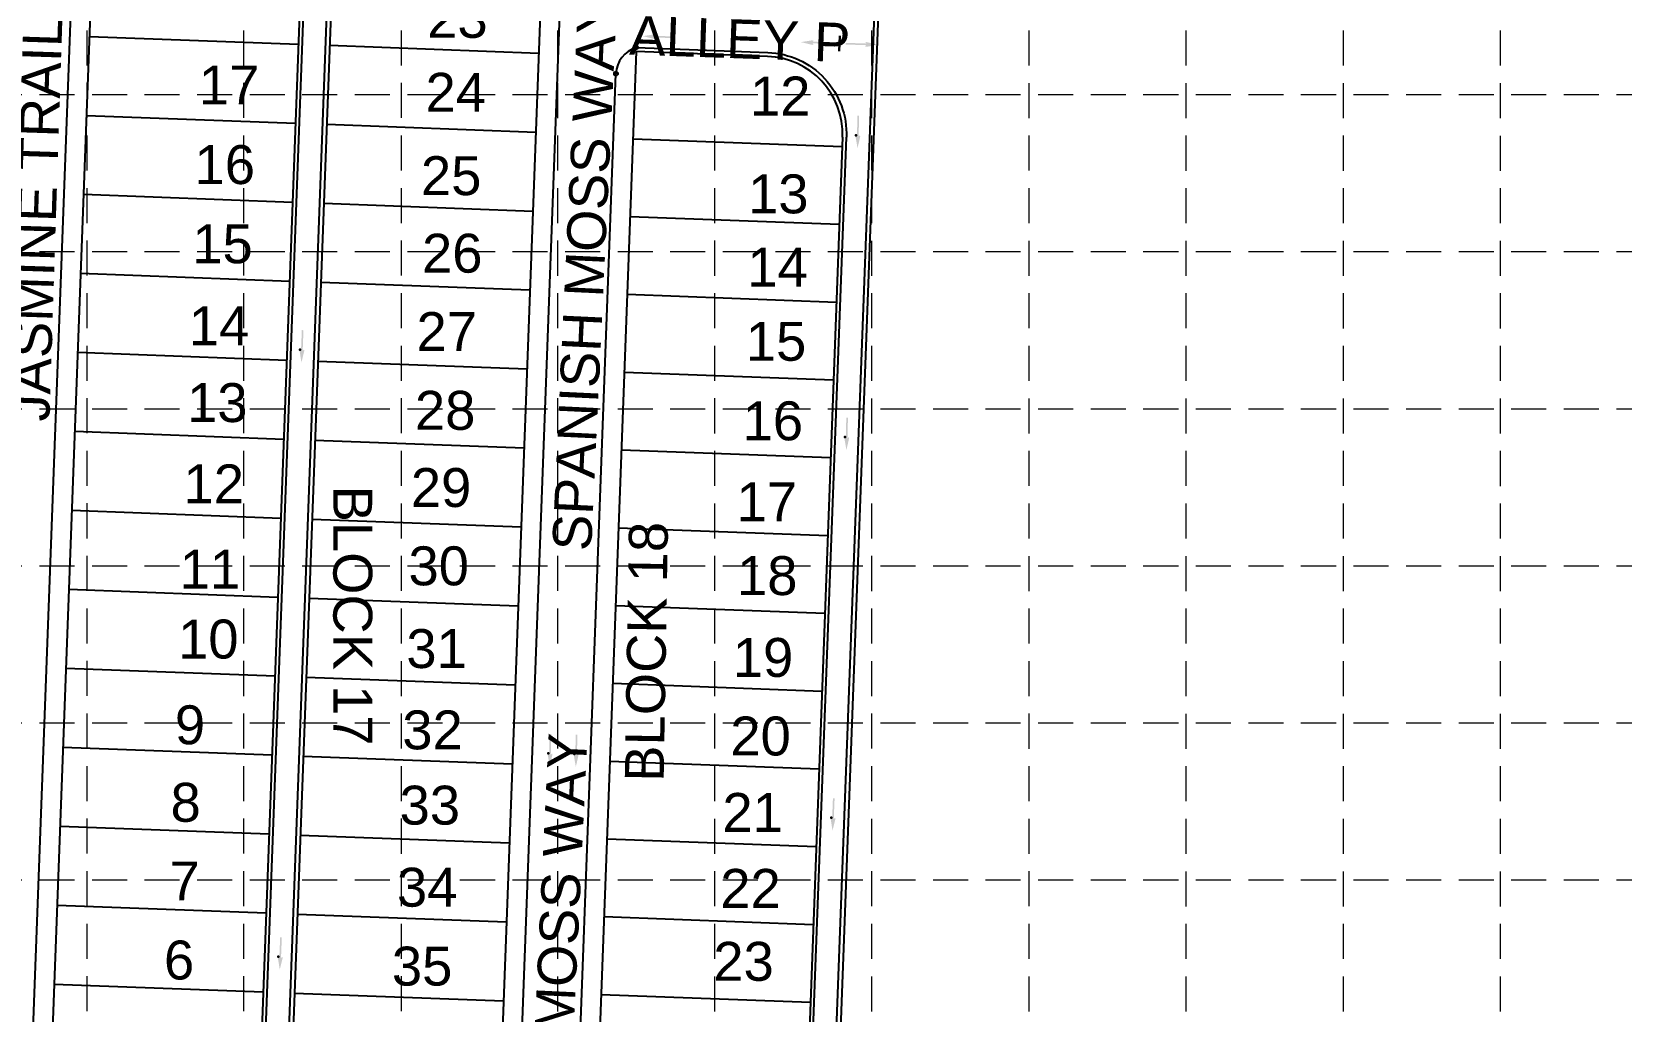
# Model space of a CAD drawing. Header units: feet. Extents: x 10084 to 13321, y 3329 to 8503.
# Drawn here: x 10948 to 11765, y 7463 to 7966 of the extents above; entities that cross this region are included whole.
import ezdxf
from ezdxf.enums import TextEntityAlignment as Align

# ---------------------------------------------------------------- set-up
doc = ezdxf.new("R2010")
doc.units = ezdxf.units.FT
doc.header["$LTSCALE"] = 40
doc.header["$MEASUREMENT"] = 0
for name, pattern in [('( Dashdot )', [1.001, 0.5, -0.25, 0.001, -0.25]), ('DASHED', [0.75, 0.5, -0.25]), ('HIDDEN', [0.375, 0.25, -0.125])]:
    doc.linetypes.add(name, pattern=pattern)
for name, color, linetype in [('CURB', 4, 'Continuous'), ('flow arrow', 4, 'Continuous'), ('GRID', 254, 'DASHED'), ('LOT', 7, 'Continuous'), ('NAME', 6, 'Continuous'), ('ROW', 3, '( Dashdot )')]:
    doc.layers.add(name, color=color, linetype=linetype)
doc.styles.get("Standard").update_dxf_attribs({"font": 'ARIAL.TTF'})

msp = doc.modelspace()

# ---------------------------------------------------------------- hatches: boundary and pattern name
at = {"layer": 'flow arrow', "linetype": 'Continuous', "lineweight": 30}
h = msp.add_hatch(color=7, dxfattribs=at)
edge = h.paths.add_edge_path()
edge.add_line((11268.75, 7962.64), (11268.23, 7963.27))
edge.add_line((11268.23, 7963.27), (11278.8, 7962.85))
edge.add_line((11278.8, 7962.85), (11278.83, 7963.71))
edge.add_line((11278.83, 7963.71), (11268.26, 7964.13))
edge.add_line((11268.26, 7964.13), (11268.82, 7964.61))
edge.add_line((11268.82, 7964.61), (11268.82, 7964.61))
edge.add_ellipse((11268.29, 7964.68), major_axis=(0.56, -0.022), ratio=0.285714, start_angle=342.81733, end_angle=484.72693)
edge.add_line((11267.97, 7964.82), (11267.97, 7964.82))
edge.add_line((11267.97, 7964.82), (11262.2, 7963.91))
edge.add_line((11262.2, 7963.91), (11267.88, 7962.51))
edge.add_line((11267.88, 7962.51), (11267.88, 7962.51))
edge.add_ellipse((11268.21, 7962.62), major_axis=(0.56, -0.022), ratio=0.285714, start_angle=234.16847, end_angle=374.49672)
edge.add_line((11268.75, 7962.64), (11268.75, 7962.64))
edge.add_line((11268.75, 7962.64), (11268.75, 7962.64))
h = msp.add_hatch(color=7, dxfattribs=at)
edge = h.paths.add_edge_path()
edge.add_line((11350, 7961.57), (11349.44, 7961.09))
edge.add_line((11349.44, 7961.09), (11360.02, 7960.7))
edge.add_line((11360.02, 7960.7), (11359.99, 7959.84))
edge.add_line((11359.99, 7959.84), (11349.41, 7960.23))
edge.add_line((11349.41, 7960.23), (11349.94, 7959.6))
edge.add_line((11349.94, 7959.6), (11349.94, 7959.6))
edge.add_ellipse((11349.39, 7959.58), major_axis=(0.56, -0.02), ratio=0.285714, start_angle=-125.83153, end_angle=14.49672, ccw=False)
edge.add_line((11349.06, 7959.46), (11349.06, 7959.47))
edge.add_line((11349.06, 7959.47), (11343.38, 7960.85))
edge.add_line((11343.38, 7960.85), (11349.15, 7961.78))
edge.add_line((11349.15, 7961.78), (11349.15, 7961.78))
edge.add_ellipse((11349.46, 7961.64), major_axis=(0.56, -0.02), ratio=0.285714, start_angle=-17.18267, end_angle=124.72693, ccw=False)
edge.add_line((11350, 7961.57), (11350, 7961.57))
edge.add_line((11350, 7961.57), (11350, 7961.57))
edge.add_line((11350, 7961.57), (11350, 7961.57))
h = msp.add_hatch(color=7, dxfattribs=at)
edge = h.paths.add_edge_path()
edge.add_line((11376.47, 7960.65), (11376.99, 7960.13))
edge.add_line((11376.99, 7960.13), (11366.41, 7960.48))
edge.add_line((11366.41, 7960.48), (11366.38, 7959.62))
edge.add_line((11366.38, 7959.62), (11376.96, 7959.27))
edge.add_line((11376.96, 7959.27), (11376.39, 7958.68))
edge.add_line((11376.39, 7958.68), (11376.39, 7958.68))
edge.add_ellipse((11376.93, 7958.62), major_axis=(-0.56, 0.019), ratio=0.285714, start_angle=345.50328, end_angle=485.83153)
edge.add_line((11377.25, 7958.48), (11377.25, 7958.48))
edge.add_line((11377.25, 7958.48), (11383.02, 7959.47))
edge.add_line((11383.02, 7959.47), (11377.33, 7960.8))
edge.add_line((11377.33, 7960.8), (11377.33, 7960.8))
edge.add_ellipse((11377, 7960.68), major_axis=(-0.56, 0.019), ratio=0.285714, start_angle=235.27307, end_angle=377.18267)
edge.add_line((11376.47, 7960.65), (11376.47, 7960.65))
edge.add_line((11376.47, 7960.65), (11376.47, 7960.65))
edge.add_line((11376.47, 7960.65), (11376.47, 7960.65))
h = msp.add_hatch(color=7, dxfattribs=at)
edge = h.paths.add_edge_path()
edge.add_line((11373.63, 7912.95), (11373.01, 7912.41))
edge.add_line((11373.01, 7912.41), (11373.26, 7923))
edge.add_line((11373.26, 7923), (11372.4, 7923.01))
edge.add_line((11372.4, 7923.01), (11372.15, 7912.43))
edge.add_line((11372.15, 7912.43), (11371.66, 7912.98))
edge.add_line((11371.66, 7912.98), (11371.66, 7912.98))
edge.add_ellipse((11371.6, 7912.45), major_axis=(0.013, 0.56), ratio=0.285714, start_angle=342.81733, end_angle=484.72693)
edge.add_line((11371.46, 7912.13), (11371.46, 7912.13))
edge.add_line((11371.46, 7912.13), (11372.46, 7906.38))
edge.add_line((11372.46, 7906.38), (11373.78, 7912.08))
edge.add_line((11373.78, 7912.08), (11373.78, 7912.07))
edge.add_ellipse((11373.66, 7912.41), major_axis=(0.013, 0.56), ratio=0.285714, start_angle=234.16847, end_angle=374.49672)
edge.add_line((11373.63, 7912.95), (11373.63, 7912.95))
edge.add_line((11373.63, 7912.95), (11373.63, 7912.95))
h = msp.add_hatch(color=7, dxfattribs=at)
edge = h.paths.add_edge_path()
edge.add_line((11088.07, 7802.79), (11087.44, 7802.27))
edge.add_line((11087.44, 7802.27), (11087.86, 7812.84))
edge.add_line((11087.86, 7812.84), (11087, 7812.87))
edge.add_line((11087, 7812.87), (11086.58, 7802.3))
edge.add_line((11086.58, 7802.3), (11086.1, 7802.86))
edge.add_line((11086.1, 7802.86), (11086.1, 7802.86))
edge.add_ellipse((11086.03, 7802.33), major_axis=(0.022, 0.56), ratio=0.285714, start_angle=342.81733, end_angle=484.72693)
edge.add_line((11085.89, 7802.01), (11085.89, 7802.01))
edge.add_line((11085.89, 7802.01), (11086.8, 7796.24))
edge.add_line((11086.8, 7796.24), (11088.2, 7801.92))
edge.add_line((11088.2, 7801.92), (11088.2, 7801.92))
edge.add_ellipse((11088.09, 7802.25), major_axis=(0.022, 0.56), ratio=0.285714, start_angle=234.16847, end_angle=374.49672)
edge.add_line((11088.07, 7802.79), (11088.07, 7802.79))
edge.add_line((11088.07, 7802.79), (11088.07, 7802.79))
h = msp.add_hatch(color=7, dxfattribs=at)
edge = h.paths.add_edge_path()
edge.add_line((11367.91, 7757.85), (11367.29, 7757.32))
edge.add_line((11367.29, 7757.32), (11367.53, 7767.9))
edge.add_line((11367.53, 7767.9), (11366.67, 7767.91))
edge.add_line((11366.67, 7767.91), (11366.43, 7757.34))
edge.add_line((11366.43, 7757.34), (11365.94, 7757.88))
edge.add_line((11365.94, 7757.88), (11365.94, 7757.88))
edge.add_ellipse((11365.88, 7757.35), major_axis=(0.013, 0.56), ratio=0.285714, start_angle=342.81733, end_angle=484.72693)
edge.add_line((11365.74, 7757.03), (11365.74, 7757.04))
edge.add_line((11365.74, 7757.04), (11366.74, 7751.28))
edge.add_line((11366.74, 7751.28), (11368.05, 7756.98))
edge.add_line((11368.05, 7756.98), (11368.05, 7756.98))
edge.add_ellipse((11367.93, 7757.31), major_axis=(0.013, 0.56), ratio=0.285714, start_angle=234.16847, end_angle=374.49672)
edge.add_line((11367.91, 7757.85), (11367.91, 7757.85))
edge.add_line((11367.91, 7757.85), (11367.91, 7757.85))
h = msp.add_hatch(color=7, dxfattribs=at)
edge = h.paths.add_edge_path()
edge.add_line((11215.51, 7595.34), (11214.89, 7594.81))
edge.add_line((11214.89, 7594.81), (11215.17, 7605.39))
edge.add_line((11215.17, 7605.39), (11214.32, 7605.41))
edge.add_line((11214.32, 7605.41), (11214.03, 7594.83))
edge.add_line((11214.03, 7594.83), (11213.54, 7595.38))
edge.add_line((11213.54, 7595.38), (11213.54, 7595.38))
edge.add_ellipse((11213.48, 7594.85), major_axis=(0.015, 0.56), ratio=0.285714, start_angle=342.81733, end_angle=484.72693)
edge.add_line((11213.34, 7594.53), (11213.34, 7594.53))
edge.add_line((11213.34, 7594.53), (11214.32, 7588.77))
edge.add_line((11214.32, 7588.77), (11215.65, 7594.47))
edge.add_line((11215.65, 7594.47), (11215.66, 7594.47))
edge.add_ellipse((11215.53, 7594.8), major_axis=(0.015, 0.56), ratio=0.285714, start_angle=234.16847, end_angle=374.49672)
edge.add_line((11215.51, 7595.34), (11215.51, 7595.34))
edge.add_line((11215.51, 7595.34), (11215.51, 7595.34))
h = msp.add_hatch(color=7, dxfattribs=at)
edge = h.paths.add_edge_path()
edge.add_line((11228.93, 7595.03), (11228.3, 7594.49))
edge.add_line((11228.3, 7594.49), (11228.59, 7605.07))
edge.add_line((11228.59, 7605.07), (11227.73, 7605.09))
edge.add_line((11227.73, 7605.09), (11227.44, 7594.52))
edge.add_line((11227.44, 7594.52), (11226.96, 7595.07))
edge.add_line((11226.96, 7595.07), (11226.96, 7595.07))
edge.add_ellipse((11226.89, 7594.53), major_axis=(0.015, 0.56), ratio=0.285714, start_angle=342.81733, end_angle=484.72693)
edge.add_line((11226.75, 7594.22), (11226.75, 7594.22))
edge.add_line((11226.75, 7594.22), (11227.74, 7588.46))
edge.add_line((11227.74, 7588.46), (11229.07, 7594.15))
edge.add_line((11229.07, 7594.15), (11229.07, 7594.15))
edge.add_ellipse((11228.95, 7594.48), major_axis=(0.015, 0.56), ratio=0.285714, start_angle=234.16847, end_angle=374.49672)
edge.add_line((11228.92, 7595.03), (11228.93, 7595.03))
edge.add_line((11228.93, 7595.03), (11228.93, 7595.03))
h = msp.add_hatch(color=7, dxfattribs=at)
edge = h.paths.add_edge_path()
edge.add_line((11360.88, 7562.26), (11360.25, 7561.73))
edge.add_line((11360.25, 7561.73), (11360.67, 7572.31))
edge.add_line((11360.67, 7572.31), (11359.81, 7572.34))
edge.add_line((11359.81, 7572.34), (11359.4, 7561.77))
edge.add_line((11359.4, 7561.77), (11358.92, 7562.32))
edge.add_line((11358.92, 7562.32), (11358.92, 7562.32))
edge.add_ellipse((11358.85, 7561.79), major_axis=(0.022, 0.56), ratio=0.285714, start_angle=342.81733, end_angle=484.72693)
edge.add_line((11358.7, 7561.48), (11358.7, 7561.48))
edge.add_line((11358.7, 7561.48), (11359.61, 7555.71))
edge.add_line((11359.61, 7555.71), (11361.02, 7561.38))
edge.add_line((11361.02, 7561.38), (11361.02, 7561.38))
edge.add_ellipse((11360.9, 7561.71), major_axis=(0.022, 0.56), ratio=0.285714, start_angle=234.16847, end_angle=374.49672)
edge.add_line((11360.88, 7562.26), (11360.88, 7562.26))
edge.add_line((11360.88, 7562.26), (11360.88, 7562.26))
h = msp.add_hatch(color=7, dxfattribs=at)
edge = h.paths.add_edge_path()
edge.add_line((11076.94, 7490.83), (11076.31, 7490.3))
edge.add_line((11076.31, 7490.3), (11076.73, 7500.88))
edge.add_line((11076.73, 7500.88), (11075.87, 7500.91))
edge.add_line((11075.87, 7500.91), (11075.45, 7490.34))
edge.add_line((11075.45, 7490.34), (11074.97, 7490.89))
edge.add_line((11074.97, 7490.89), (11074.97, 7490.89))
edge.add_ellipse((11074.9, 7490.36), major_axis=(0.022, 0.56), ratio=0.285714, start_angle=342.81733, end_angle=484.72693)
edge.add_line((11074.76, 7490.05), (11074.76, 7490.05))
edge.add_line((11074.76, 7490.05), (11075.67, 7484.28))
edge.add_line((11075.67, 7484.28), (11077.07, 7489.95))
edge.add_line((11077.07, 7489.95), (11077.07, 7489.95))
edge.add_ellipse((11076.96, 7490.28), major_axis=(0.022, 0.56), ratio=0.285714, start_angle=234.16847, end_angle=374.49672)
edge.add_line((11076.94, 7490.83), (11076.94, 7490.83))
edge.add_line((11076.94, 7490.83), (11076.94, 7490.83))

# ---------------------------------------------------------------- linework, layer by layer
at = {"layer": 'CURB', "color": 7}
for p, q in [((11348.23, 7089.95), (11389.04, 8189.85)), ((11061.54, 7265.3), (11091.98, 8085.73)), ((11073.53, 7264.85), (11103.97, 8085.29)), ((10942.68, 7284.72), (10972.19, 8080.17)), ((11193.32, 7270.42), (11222.83, 8065.87)), ((11258.86, 7958.03), (11326.31, 7955.53)), ((11217.71, 7118.77), (11248.36, 7944.63)), ((11338.09, 7140.14), (11366.73, 7912))]:
    msp.add_line(p, q, dxfattribs=at)
for centre, radius in [((11258.86, 7958.03), 0.75), ((11248.36, 7944.63), 1)]:
    msp.add_circle(centre, radius, dxfattribs=at)
msp.add_arc((11262.85, 7944.09), 14.5, 105.95498, 177.87461, dxfattribs=at)
at = {"layer": 'CURB', "color": 7, "extrusion": (0, 0, -1)}
msp.add_arc((-11324.76, 7913.56), 42, 92.1249, 182.1249, dxfattribs=at)
at = {"layer": 'flow arrow', "color": 7, "linetype": 'Continuous', "lineweight": 30}
msp.add_line((11363.04, 7956.17), (11363.36, 7964.16), dxfattribs=at)
for p in [(11268.82, 7964.61), (11371.66, 7912.98), (11086.1, 7802.86), (11365.94, 7757.88), (11213.54, 7595.38), (11226.96, 7595.07), (11358.92, 7562.32), (11074.97, 7490.89)]:
    msp.add_point(p, dxfattribs=at)
at = {"layer": 'GRID', "color": 252, "linetype": 'HIDDEN', "lineweight": 0, "ltscale": 1.8}
for p, q in [((11218.46, 3736.85), (11218.46, 8418.16)), ((11299.17, 3736.84), (11299.17, 8418.16)), ((11379.88, 3736.83), (11379.88, 8418.16)), ((11460.59, 3736.82), (11460.59, 8418.16)), ((11541.3, 3736.8), (11541.3, 8418.16)), ((11622.01, 3736.79), (11622.01, 8418.16)), ((11702.72, 3736.78), (11702.72, 8418.16)), ((10976.84, 3736.89), (10976.76, 8414.93)), ((11057.06, 3736.88), (11057.22, 8414.92)), ((11137.79, 3736.87), (11138.28, 8414.82)), ((10169.24, 7933.9), (13236.21, 7933.9)), ((10169.24, 7853.19), (13236.21, 7853.19)), ((10169.24, 7772.48), (13236.21, 7772.48)), ((10169.24, 7691.77), (13236.21, 7691.77)), ((10169.24, 7611.06), (13236.21, 7611.06)), ((10169.24, 7530.36), (13236.21, 7530.36))]:
    msp.add_line(p, q, dxfattribs=at)
at = {"layer": 'LOT', "color": 7}
for p, q in [((11085.3, 7959.66), (10977.87, 7963.64)), ((11208.72, 7955.08), (11101.29, 7959.06)), ((11083.79, 7919.07), (10976.37, 7923.06)), ((11207.21, 7914.49), (11099.78, 7918.48)), ((11364.54, 7907.08), (11257.12, 7911.06)), ((11082.29, 7878.49), (10974.86, 7882.48)), ((11205.7, 7873.91), (11098.28, 7877.9)), ((11363.06, 7867.11), (11255.63, 7871.09)), ((11080.78, 7837.91), (10973.36, 7841.89)), ((11204.2, 7833.33), (11096.77, 7837.32)), ((11361.58, 7827.13), (11254.15, 7831.12)), ((11079.28, 7797.33), (10971.85, 7801.31)), ((11202.69, 7792.75), (11095.27, 7796.73)), ((11360.09, 7787.16), (11252.67, 7791.15)), ((11077.77, 7756.74), (10970.35, 7760.73)), ((11201.19, 7752.17), (11093.76, 7756.15)), ((11358.61, 7747.19), (11251.18, 7751.17)), ((11076.27, 7716.16), (10968.84, 7720.15)), ((11199.68, 7711.58), (11092.25, 7715.57)), ((11357.13, 7707.22), (11249.7, 7711.2)), ((11074.76, 7675.58), (10967.33, 7679.57)), ((11198.18, 7671), (11090.75, 7674.99)), ((11355.64, 7667.24), (11248.22, 7671.23)), ((11073.25, 7635), (10965.83, 7638.98)), ((11196.67, 7630.42), (11089.24, 7634.41)), ((11354.16, 7627.27), (11246.73, 7631.26)), ((11071.75, 7594.42), (10964.32, 7598.4)), ((11195.16, 7589.84), (11087.74, 7593.82)), ((11352.68, 7587.3), (11245.25, 7591.28)), ((11070.24, 7553.83), (10962.82, 7557.82)), ((11193.66, 7549.26), (11086.23, 7553.24)), ((11351.19, 7547.33), (11243.77, 7551.31)), ((11068.74, 7513.25), (10961.31, 7517.24)), ((11192.15, 7508.67), (11084.73, 7512.66)), ((11349.71, 7507.35), (11242.29, 7511.34)), ((11067.23, 7472.67), (10959.81, 7476.66)), ((11190.65, 7468.09), (11083.22, 7472.08)), ((11348.23, 7467.38), (11240.8, 7471.37))]:
    msp.add_line(p, q, dxfattribs=at)
at = {"layer": 'ROW', "color": 7, "linetype": 'Continuous'}
for p, q in [((11397.49, 8363.47), (11350.31, 7091.89)), ((10982.55, 8089.79), (10952.11, 7269.36)), ((11089.98, 8085.81), (11059.54, 7265.37)), ((11105.97, 8085.22), (11075.53, 7264.78)), ((11213.4, 8081.23), (11182.95, 7260.79)), ((11258.79, 7956.03), (11227.27, 7106.62)), ((11326.24, 7953.53), (11258.79, 7956.03)), ((11364.73, 7912.08), (11336.09, 7140.22))]:
    msp.add_line(p, q, dxfattribs=at)
msp.add_arc((11324.76, 7913.56), 40, 357.8751, 87.8751, dxfattribs=at)

# ---------------------------------------------------------------- texts
at = {"layer": 'NAME', "color": 7}
for s, p in [('23', (11151.4, 7973.07)), ('17', (11034.11, 7938.84)), ('24', (11150.54, 7935.07)), ('12', (11317.2, 7933.15)), ('16', (11031.9, 7897.92)), ('25', (11148.18, 7892.23)), ('13', (11316.21, 7882.87)), ('15', (11030.73, 7857.22)), ('26', (11148.73, 7852.4)), ('14', (11315.82, 7845.26)), ('14', (11028.94, 7815.1)), ('27', (11145.9, 7812.13)), ('15', (11315.06, 7807.13)), ('13', (11028.04, 7775.64)), ('28', (11145.08, 7771.66)), ('16', (11313.42, 7766.26)), ('12', (11026.23, 7733.87)), ('29', (11142.99, 7732.01)), ('17', (11310.32, 7724.7)), ('11', (11024.26, 7690.05)), ('30', (11141.78, 7691.76)), ('18', (11310.53, 7686.74)), ('10', (11023.43, 7654.14)), ('31', (11140.69, 7649.25)), ('19', (11308.36, 7644.7)), ('9', (11021.8, 7610.09)), ('32', (11138.61, 7607.48)), ('20', (11307.11, 7604.33)), ('8', (11019.57, 7570.27)), ('33', (11137.21, 7568.81)), ('21', (11303.04, 7565.06)), ('7', (11019.01, 7529.84)), ('34', (11135.86, 7526.65)), ('22', (11301.95, 7526.03)), ('6', (11016.19, 7489.23)), ('35', (11133.25, 7486.11)), ('23', (11298.37, 7488.56))]:
    msp.add_text(s, height=20, dxfattribs=at).set_placement(p, align=Align.MIDDLE_LEFT)
for s, rotation, p in [('SPANISH MOSS WAY', 87.29954, (11225.58, 7699.6)), ('JASMINE TRAIL', 88.14497, (10947.31, 7766.09)), ('ALLEY P', 357.99926, (11255.39, 7964.48)), ('BLOCK 17', 270, (11113.17, 7732.97)), ('BLOCK 18', 89.04475, (11262.87, 7580.87)), ('SPANISH MOSS WAY', 87.29954, (11210.42, 7321.92))]:
    msp.add_text(s, height=20, rotation=rotation, dxfattribs=at).set_placement(p, align=Align.MIDDLE_LEFT)

doc.saveas('drawing.dxf')
